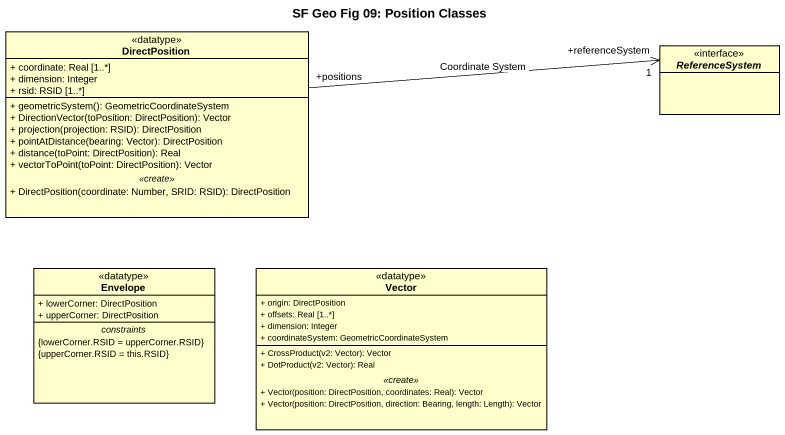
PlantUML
@startuml
title SF Geo Fig 09: Position Classes
hide circle
hide empty members
skinparam classAttributeIconSize 0
class DirectPosition <<datatype>> {
  + coordinate: Real [1..*]
  + dimension: Integer
  + rsid: RSID [1..*]
  --
  + geometricSystem(): GeometricCoordinateSystem
  + DirectionVector(toPosition: DirectPosition): Vector
  + projection(projection: RSID): DirectPosition
  + pointAtDistance(bearing: Vector): DirectPosition
  + distance(toPoint: DirectPosition): Real
  + vectorToPoint(toPoint: DirectPosition): Vector
  .. <<create>> ..
  + DirectPosition(coordinate: Number, SRID: RSID): DirectPosition
}
interface ReferenceSystem
class Envelope <<datatype>> {
  + lowerCorner: DirectPosition
  + upperCorner: DirectPosition
  -- constraints --
  {lowerCorner.RSID = upperCorner.RSID}
  {upperCorner.RSID = this.RSID}
}
class Vector <<datatype>> {
  + origin: DirectPosition
  + offsets: Real [1..*]
  + dimension: Integer
  + coordinateSystem: GeometricCoordinateSystem
  --
  + CrossProduct(v2: Vector): Vector
  + DotProduct(v2: Vector): Real
  .. <<create>> ..
  + Vector(position: DirectPosition, coordinates: Real): Vector
  + Vector(position: DirectPosition, direction: Bearing, length: Length): Vector
}
DirectPosition "+positions" -right-> "+referenceSystem\n1" ReferenceSystem : Coordinate System
@enduml
